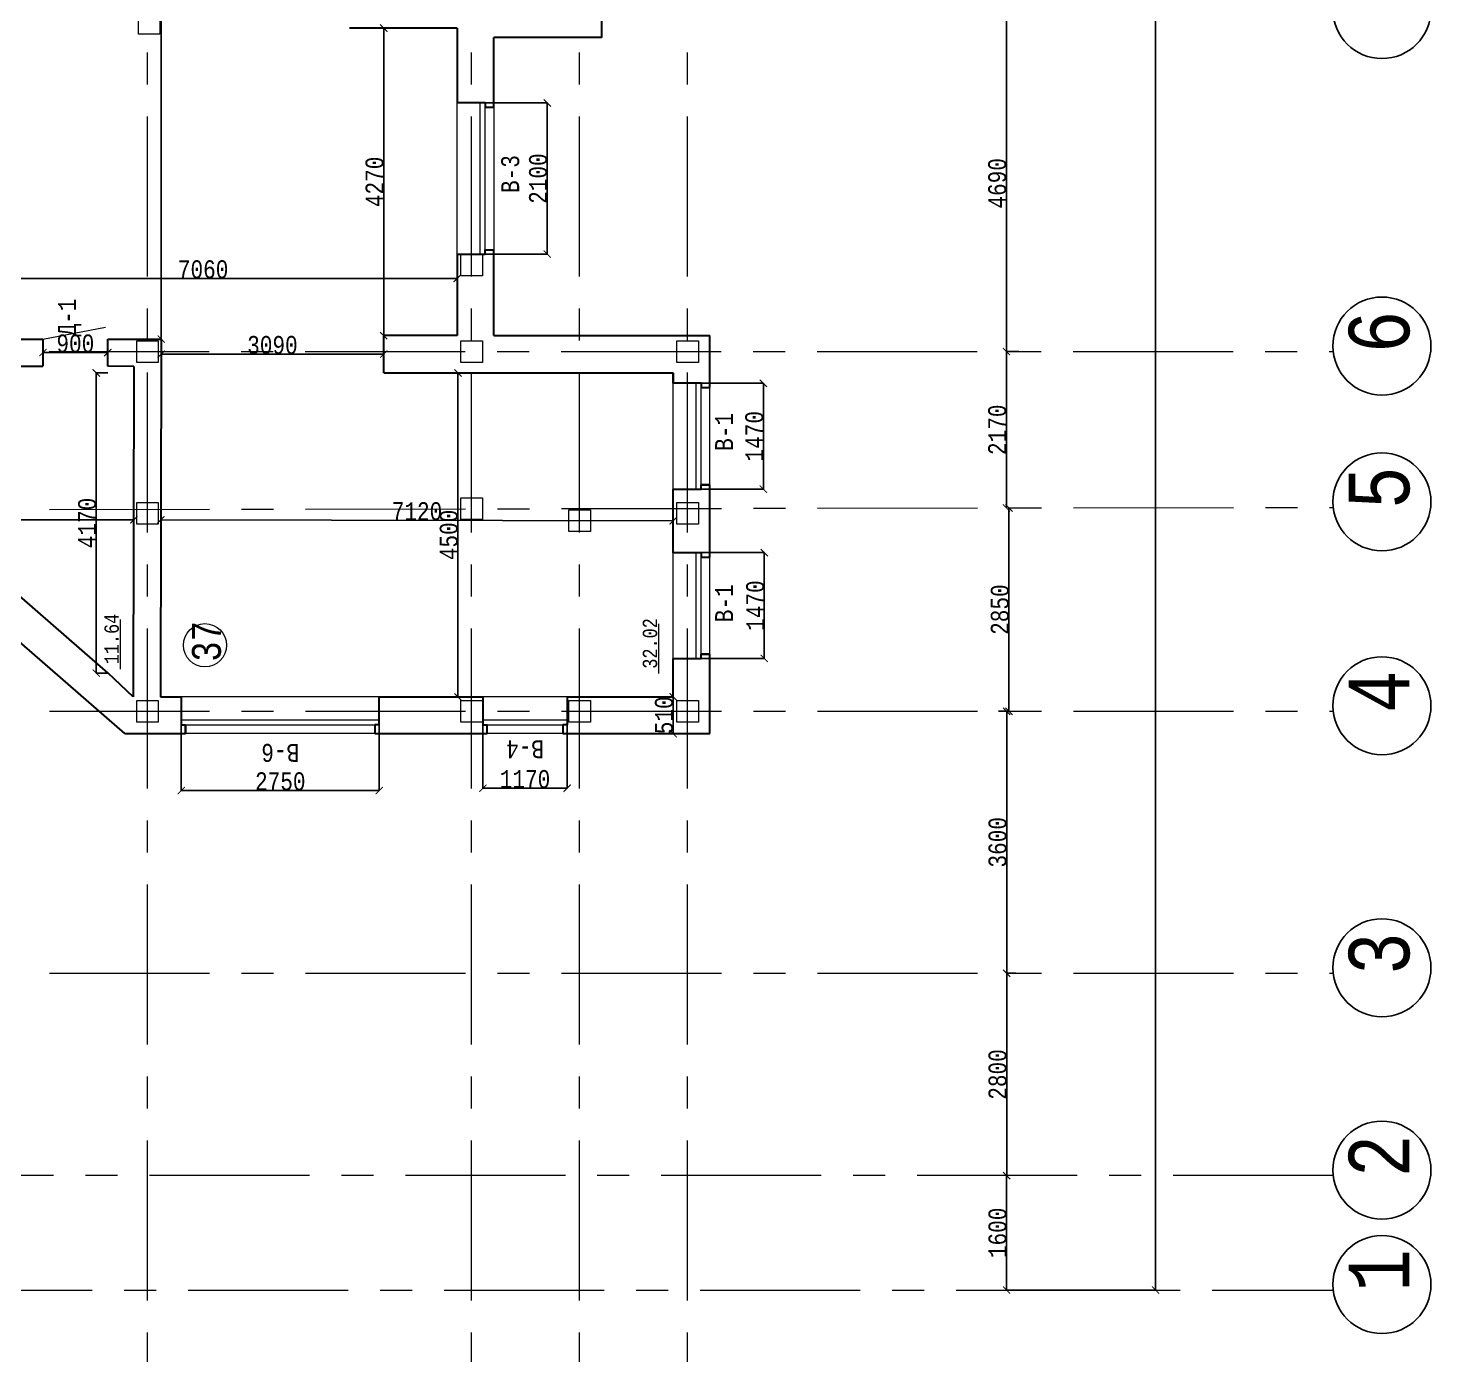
# Model space of a CAD drawing. Header units: millimetres. Extents: x -689206 to 4969298, y -1019800 to 703299.
# Drawn here: x -150911 to -131422, y -481656 to -463225 of the extents above; entities that cross this region are included whole.
import ezdxf

# ---------------------------------------------------------------- set-up
doc = ezdxf.new("R2010")
doc.units = ezdxf.units.MM
doc.linetypes.add('JIS_02_4.0', pattern=[5.5, 4, -1.5])
doc.linetypes.add('осеваяX2', pattern=[101.6, 63.5, -12.7, 12.7, -12.7])
for name, color, linetype, lineweight in [('несущие', 7, 'Continuous', 30), ('ОКНА', 250, 'Continuous', 20), ('ПЕРЕГОРОДКИ', 252, 'Continuous', 9), ('РАЗМЕРЫ', 7, 'Continuous', 9), ('сваи', 7, 'JIS_02_4.0', 30), ('стены', 7, 'Continuous', 20)]:
    doc.layers.add(name, color=color, linetype=linetype, lineweight=lineweight)
doc.layers.add('сетка', color=104, linetype='Continuous')
doc.layers.add('четотам', color=7, linetype='Continuous')
doc.styles.add('Аннотативный', font='isocteur.ttf', dxfattribs={"width": 0.7, "height": 250})
doc.dimstyles.new('Аннотативный', dxfattribs={"dimscale": 0, "dimtxt": 250, "dimasz": 100, "dimexe": 1.25, "dimexo": 0.625, "dimtad": 1, "dimdec": 0, "dimtxsty": 'Аннотативный', "dimblk": 'ARCHTICK', "dimcen": 2.5, "dimadec": 0, "dimazin": 0, "dimtfac": 1, "dimtdec": 0, "dimtmove": 0, "dimatfit": 3, "dimfxl": 1, "dimarcsym": 0})

# ---------------------------------------------------------------- blocks, each defined once
blk = doc.blocks.new('_ArchTick')
at = {"color": 0, "linetype": 'ByBlock', "const_width": 0.15}
blk.add_lwpolyline([(-0.5, -0.5), (0.5, 0.5)], dxfattribs=at)
blk = doc.blocks.new('*D2977')
at = {"layer": 'Defpoints', "color": 0, "lineweight": 30, "transparency": 16777216}
for p in [(-145970, -463226), (-145279, -463226), (-145279, -467498)]:
    blk.add_point(p, dxfattribs=at)
at = {"layer": 'стены', "color": 0, "lineweight": -2, "transparency": 16777216}
for p, q in [((-145280, -463226), (-145972, -463226)), ((-145970, -467498), (-145970, -463226)), ((-145280, -467498), (-145972, -467498))]:
    blk.add_line(p, q, dxfattribs=at)
at = {"layer": 'стены', "color": 0, "lineweight": -2, "transparency": 16777216, "xscale": 100, "yscale": 100, "zscale": 100}
for p, rotation in [((-145970, -463226), 90), ((-145970, -467498), 270)]:
    blk.add_blockref('_ArchTick', p, dxfattribs=dict(at, rotation=rotation))
at = {"layer": 'стены', "color": 0, "lineweight": 5, "transparency": 16777216, "insert": (-146096, -465362), "char_height": 250, "attachment_point": 5, "rotation": 90, "style": 'Аннотативный'}
blk.add_mtext('4270', dxfattribs=at)
blk = doc.blocks.new('*D2979')
at = {"layer": 'Defpoints', "color": 0, "lineweight": 30, "transparency": 16777216}
for p in [(-149800, -468016), (-149964, -472185), (-149800, -472185)]:
    blk.add_point(p, dxfattribs=at)
at = {"layer": 'стены', "color": 0, "lineweight": -2, "transparency": 16777216}
for p, q in [((-149801, -468016), (-149965, -468016)), ((-149964, -468016), (-149964, -472185)), ((-149801, -472185), (-149965, -472185))]:
    blk.add_line(p, q, dxfattribs=at)
at = {"layer": 'стены', "color": 0, "lineweight": -2, "transparency": 16777216, "xscale": 100, "yscale": 100, "zscale": 100}
for p, rotation in [((-149964, -468016), 90), ((-149964, -472185), 270)]:
    blk.add_blockref('_ArchTick', p, dxfattribs=dict(at, rotation=rotation))
at = {"layer": 'стены', "color": 0, "lineweight": 5, "transparency": 16777216, "insert": (-150089, -470100), "char_height": 250, "attachment_point": 5, "rotation": 90, "style": 'Аннотативный'}
blk.add_mtext('4170', dxfattribs=at)
blk = doc.blocks.new('*D3081')
at = {"layer": 'Defpoints', "color": 0, "lineweight": 30, "transparency": 16777216}
for p in [(-149067, -470057), (-149067, -470057), (-141949, -470071)]:
    blk.add_point(p, dxfattribs=at)
at = {"layer": 'ОКНА', "color": 0, "lineweight": -2, "transparency": 16777216}
for p, q in [((-149067, -470056), (-149067, -470056)), ((-141949, -470071), (-149067, -470057)), ((-141949, -470070), (-141949, -470070))]:
    blk.add_line(p, q, dxfattribs=at)
at = {"layer": 'ОКНА', "color": 0, "lineweight": -2, "transparency": 16777216, "xscale": 100, "yscale": 100, "zscale": 100}
for p, rotation in [((-149067, -470057), 179.8856386491959), ((-141949, -470071), 359.8856386491959)]:
    blk.add_blockref('_ArchTick', p, dxfattribs=dict(at, rotation=rotation))
at = {"layer": 'ОКНА', "color": 0, "lineweight": 5, "transparency": 16777216, "insert": (-145508, -469938), "char_height": 250, "attachment_point": 5, "rotation": 359.8856, "style": 'Аннотативный'}
blk.add_mtext('7120', dxfattribs=at)
blk = doc.blocks.new('*D3082')
at = {"layer": 'Defpoints', "color": 0, "lineweight": 30, "transparency": 16777216}
for p in [(-145312, -468016), (-144939, -468016), (-145312, -472516)]:
    blk.add_point(p, dxfattribs=at)
at = {"layer": 'ОКНА', "color": 0, "lineweight": -2, "transparency": 16777216}
for p, q in [((-145312, -468016), (-144938, -468016)), ((-144939, -472516), (-144939, -468016)), ((-145312, -472516), (-144938, -472516))]:
    blk.add_line(p, q, dxfattribs=at)
at = {"layer": 'ОКНА', "color": 0, "lineweight": -2, "transparency": 16777216, "xscale": 100, "yscale": 100, "zscale": 100}
for p, rotation in [((-144939, -468016), 90), ((-144939, -472516), 270)]:
    blk.add_blockref('_ArchTick', p, dxfattribs=dict(at, rotation=rotation))
at = {"layer": 'ОКНА', "color": 0, "lineweight": 5, "transparency": 16777216, "insert": (-145065, -470266), "char_height": 250, "attachment_point": 5, "rotation": 90, "style": 'Аннотативный'}
blk.add_mtext('4500', dxfattribs=at)
blk = doc.blocks.new('*D3052')
at = {"layer": 'Defpoints', "color": 0, "linetype": 'ByBlock', "lineweight": 30, "transparency": 16777216}
for p in [(-148782, -472516), (-146032, -472516), (-148782, -473816)]:
    blk.add_point(p, dxfattribs=at)
at = {"layer": 'РАЗМЕРЫ', "color": 0, "linetype": 'ByBlock', "lineweight": -2, "transparency": 16777216}
for p, q in [((-148782, -472516), (-148782, -473817)), ((-146032, -472516), (-146032, -473817)), ((-146032, -473816), (-148782, -473816))]:
    blk.add_line(p, q, dxfattribs=at)
at = {"layer": 'РАЗМЕРЫ', "color": 0, "linetype": 'ByBlock', "lineweight": -2, "transparency": 16777216, "xscale": 100, "yscale": 100, "zscale": 100, "rotation": 180}
blk.add_blockref('_ArchTick', (-148782, -473816), dxfattribs=at)
at = {"layer": 'РАЗМЕРЫ', "color": 0, "linetype": 'ByBlock', "lineweight": -2, "transparency": 16777216, "xscale": 100, "yscale": 100, "zscale": 100}
blk.add_blockref('_ArchTick', (-146032, -473816), dxfattribs=at)
at = {"layer": 'РАЗМЕРЫ', "color": 0, "linetype": 'ByBlock', "lineweight": 5, "transparency": 16777216, "insert": (-147407, -473690), "char_height": 250, "attachment_point": 5, "style": 'Аннотативный'}
blk.add_mtext('2750', dxfattribs=at)
blk = doc.blocks.new('*D3053')
at = {"layer": 'Defpoints', "color": 0, "linetype": 'ByBlock', "lineweight": 30, "transparency": 16777216}
for p in [(-144592, -472516), (-143422, -472516), (-143422, -473785)]:
    blk.add_point(p, dxfattribs=at)
at = {"layer": 'РАЗМЕРЫ', "color": 0, "linetype": 'ByBlock', "lineweight": -2, "transparency": 16777216}
for p, q in [((-144592, -472516), (-144592, -473786)), ((-143422, -472516), (-143422, -473786)), ((-144592, -473785), (-143422, -473785))]:
    blk.add_line(p, q, dxfattribs=at)
at = {"layer": 'РАЗМЕРЫ', "color": 0, "linetype": 'ByBlock', "lineweight": -2, "transparency": 16777216, "xscale": 100, "yscale": 100, "zscale": 100, "rotation": 180}
blk.add_blockref('_ArchTick', (-144592, -473785), dxfattribs=at)
at = {"layer": 'РАЗМЕРЫ', "color": 0, "linetype": 'ByBlock', "lineweight": -2, "transparency": 16777216, "xscale": 100, "yscale": 100, "zscale": 100}
blk.add_blockref('_ArchTick', (-143422, -473785), dxfattribs=at)
at = {"layer": 'РАЗМЕРЫ', "color": 0, "linetype": 'ByBlock', "lineweight": 5, "transparency": 16777216, "insert": (-144007, -473659), "char_height": 250, "attachment_point": 5, "style": 'Аннотативный'}
blk.add_mtext('1170', dxfattribs=at)
blk = doc.blocks.new('*D3084')
at = {"layer": 'Defpoints', "color": 0, "linetype": 'ByBlock', "lineweight": 30, "transparency": 16777216}
for p in [(-141949, -470512), (-140683, -470512), (-141949, -471982)]:
    blk.add_point(p, dxfattribs=at)
at = {"layer": 'РАЗМЕРЫ', "color": 0, "linetype": 'ByBlock', "lineweight": -2, "transparency": 16777216}
for p, q in [((-141949, -470512), (-140681, -470512)), ((-140683, -471982), (-140683, -470512)), ((-141949, -471982), (-140681, -471982))]:
    blk.add_line(p, q, dxfattribs=at)
at = {"layer": 'РАЗМЕРЫ', "color": 0, "linetype": 'ByBlock', "lineweight": -2, "transparency": 16777216, "xscale": 100, "yscale": 100, "zscale": 100}
for p, rotation in [((-140683, -470512), 90), ((-140683, -471982), 270)]:
    blk.add_blockref('_ArchTick', p, dxfattribs=dict(at, rotation=rotation))
at = {"layer": 'РАЗМЕРЫ', "color": 0, "linetype": 'ByBlock', "lineweight": 5, "transparency": 16777216, "insert": (-140808, -471247), "char_height": 250, "attachment_point": 5, "rotation": 90, "style": 'Аннотативный'}
blk.add_mtext('1470', dxfattribs=at)
blk = doc.blocks.new('*D3085')
at = {"layer": 'Defpoints', "color": 0, "linetype": 'ByBlock', "lineweight": 30, "transparency": 16777216}
for p in [(-141949, -468160), (-140696, -468160), (-141949, -469630)]:
    blk.add_point(p, dxfattribs=at)
at = {"layer": 'РАЗМЕРЫ', "color": 0, "linetype": 'ByBlock', "lineweight": -2, "transparency": 16777216}
for p, q in [((-141949, -468160), (-140694, -468160)), ((-140696, -469630), (-140696, -468160)), ((-141949, -469630), (-140694, -469630))]:
    blk.add_line(p, q, dxfattribs=at)
at = {"layer": 'РАЗМЕРЫ', "color": 0, "linetype": 'ByBlock', "lineweight": -2, "transparency": 16777216, "xscale": 100, "yscale": 100, "zscale": 100}
for p, rotation in [((-140696, -468160), 90), ((-140696, -469630), 270)]:
    blk.add_blockref('_ArchTick', p, dxfattribs=dict(at, rotation=rotation))
at = {"layer": 'РАЗМЕРЫ', "color": 0, "linetype": 'ByBlock', "lineweight": 5, "transparency": 16777216, "insert": (-140821, -468895), "char_height": 250, "attachment_point": 5, "rotation": 90, "style": 'Аннотативный'}
blk.add_mtext('1470', dxfattribs=at)
blk = doc.blocks.new('*D3103')
at = {"layer": 'Defpoints', "color": 0, "linetype": 'ByBlock', "lineweight": 30, "transparency": 16777216}
for p in [(-144949, -464266), (-143698, -464266), (-144949, -466366)]:
    blk.add_point(p, dxfattribs=at)
at = {"layer": 'РАЗМЕРЫ', "color": 0, "linetype": 'ByBlock', "lineweight": -2, "transparency": 16777216}
for p, q in [((-144949, -464266), (-143697, -464266)), ((-143698, -466366), (-143698, -464266)), ((-144949, -466366), (-143697, -466366))]:
    blk.add_line(p, q, dxfattribs=at)
at = {"layer": 'РАЗМЕРЫ', "color": 0, "linetype": 'ByBlock', "lineweight": -2, "transparency": 16777216, "xscale": 100, "yscale": 100, "zscale": 100}
for p, rotation in [((-143698, -464266), 90), ((-143698, -466366), 270)]:
    blk.add_blockref('_ArchTick', p, dxfattribs=dict(at, rotation=rotation))
at = {"layer": 'РАЗМЕРЫ', "color": 0, "linetype": 'ByBlock', "lineweight": 5, "transparency": 16777216, "insert": (-143824, -465316), "char_height": 250, "attachment_point": 5, "rotation": 90, "style": 'Аннотативный'}
blk.add_mtext('2100', dxfattribs=at)
blk = doc.blocks.new('*D3121')
at = {"layer": 'Defpoints', "color": 0, "linetype": 'ByBlock', "lineweight": 30, "transparency": 16777216}
for p in [(-152009, -466704), (-152009, -466931), (-144949, -466932)]:
    blk.add_point(p, dxfattribs=at)
at = {"layer": 'РАЗМЕРЫ', "color": 0, "linetype": 'ByBlock', "lineweight": -2, "transparency": 16777216}
for p, q in [((-152009, -466930), (-152009, -466703)), ((-144949, -466704), (-152009, -466704)), ((-144949, -466931), (-144949, -466703))]:
    blk.add_line(p, q, dxfattribs=at)
at = {"layer": 'РАЗМЕРЫ', "color": 0, "linetype": 'ByBlock', "lineweight": -2, "transparency": 16777216, "xscale": 100, "yscale": 100, "zscale": 100}
for p, rotation in [((-152009, -466704), 179.9963029981398), ((-144949, -466704), 359.9963029981398)]:
    blk.add_blockref('_ArchTick', p, dxfattribs=dict(at, rotation=rotation))
at = {"layer": 'РАЗМЕРЫ', "color": 0, "linetype": 'ByBlock', "lineweight": 5, "transparency": 16777216, "insert": (-148479, -466578), "char_height": 250, "attachment_point": 5, "rotation": 359.9963, "style": 'Аннотативный'}
blk.add_mtext('7060', dxfattribs=at)
blk = doc.blocks.new('*D3122')
at = {"layer": 'Defpoints', "color": 0, "linetype": 'ByBlock', "lineweight": 30, "transparency": 16777216}
for p in [(-141949, -472516), (-141949, -473026), (-141949, -473026)]:
    blk.add_point(p, dxfattribs=at)
at = {"layer": 'РАЗМЕРЫ', "color": 0, "linetype": 'ByBlock', "lineweight": -2, "transparency": 16777216}
for p, q in [((-141950, -472516), (-141951, -472516)), ((-141949, -472516), (-141949, -473026)), ((-141950, -473026), (-141951, -473026))]:
    blk.add_line(p, q, dxfattribs=at)
at = {"layer": 'РАЗМЕРЫ', "color": 0, "linetype": 'ByBlock', "lineweight": -2, "transparency": 16777216, "xscale": 100, "yscale": 100, "zscale": 100}
for p, rotation in [((-141949, -472516), 90), ((-141949, -473026), 270)]:
    blk.add_blockref('_ArchTick', p, dxfattribs=dict(at, rotation=rotation))
at = {"layer": 'РАЗМЕРЫ', "color": 0, "linetype": 'ByBlock', "lineweight": 9, "transparency": 16777216, "insert": (-142075, -472771), "char_height": 250, "attachment_point": 5, "rotation": 90, "style": 'Аннотативный'}
blk.add_mtext('510', dxfattribs=at)
blk = doc.blocks.new('*D3184')
at = {"layer": 'Defpoints', "color": 0, "lineweight": 30, "ltscale": 150, "transparency": 16777216}
for p in [(-150704, -467733), (-150704, -467733), (-149804, -467733)]:
    blk.add_point(p, dxfattribs=at)
at = {"layer": 'РАЗМЕРЫ', "color": 0, "lineweight": -2, "ltscale": 150, "transparency": 16777216}
for p, q in [((-150704, -467733), (-150704, -467732)), ((-149804, -467733), (-150704, -467733)), ((-149804, -467733), (-149804, -467732))]:
    blk.add_line(p, q, dxfattribs=at)
at = {"layer": 'РАЗМЕРЫ', "color": 0, "lineweight": -2, "ltscale": 150, "transparency": 16777216, "xscale": 100, "yscale": 100, "zscale": 100, "rotation": 180}
blk.add_blockref('_ArchTick', (-150704, -467733), dxfattribs=at)
at = {"layer": 'РАЗМЕРЫ', "color": 0, "lineweight": -2, "ltscale": 150, "transparency": 16777216, "xscale": 100, "yscale": 100, "zscale": 100}
blk.add_blockref('_ArchTick', (-149804, -467733), dxfattribs=at)
at = {"layer": 'РАЗМЕРЫ', "color": 0, "lineweight": 5, "ltscale": 150, "transparency": 16777216, "insert": (-150254, -467608), "char_height": 250, "attachment_point": 5, "style": 'Аннотативный'}
blk.add_mtext('900', dxfattribs=at)
blk = doc.blocks.new('*D3186')
at = {"layer": 'Defpoints', "color": 0, "lineweight": 30, "ltscale": 150, "transparency": 16777216}
for p in [(-153725, -467916), (-149442, -467924), (-153725, -470057)]:
    blk.add_point(p, dxfattribs=at)
at = {"layer": 'РАЗМЕРЫ', "color": 0, "lineweight": -2, "ltscale": 150, "transparency": 16777216}
for p, q in [((-153725, -467916), (-153725, -470058)), ((-149442, -467925), (-149442, -470058)), ((-149442, -470057), (-153725, -470057))]:
    blk.add_line(p, q, dxfattribs=at)
at = {"layer": 'РАЗМЕРЫ', "color": 0, "lineweight": -2, "ltscale": 150, "transparency": 16777216, "xscale": 100, "yscale": 100, "zscale": 100, "rotation": 180}
blk.add_blockref('_ArchTick', (-153725, -470057), dxfattribs=at)
at = {"layer": 'РАЗМЕРЫ', "color": 0, "lineweight": -2, "ltscale": 150, "transparency": 16777216, "xscale": 100, "yscale": 100, "zscale": 100}
blk.add_blockref('_ArchTick', (-149442, -470057), dxfattribs=at)
at = {"layer": 'РАЗМЕРЫ', "color": 0, "lineweight": 5, "ltscale": 150, "transparency": 16777216, "insert": (-151584, -469931), "char_height": 250, "attachment_point": 5, "style": 'Аннотативный'}
blk.add_mtext('4280', dxfattribs=at)
blk = doc.blocks.new('*D3187')
at = {"layer": 'Defpoints', "color": 0, "lineweight": 30, "ltscale": 150, "transparency": 16777216}
for p in [(-149062, -467754), (-149062, -467754), (-145970, -467761)]:
    blk.add_point(p, dxfattribs=at)
at = {"layer": 'РАЗМЕРЫ', "color": 0, "lineweight": -2, "ltscale": 150, "transparency": 16777216}
for p, q in [((-149062, -467754), (-149062, -467753)), ((-145970, -467754), (-149062, -467754)), ((-145970, -467760), (-145970, -467753))]:
    blk.add_line(p, q, dxfattribs=at)
at = {"layer": 'РАЗМЕРЫ', "color": 0, "lineweight": -2, "ltscale": 150, "transparency": 16777216, "xscale": 100, "yscale": 100, "zscale": 100, "rotation": 180}
blk.add_blockref('_ArchTick', (-149062, -467754), dxfattribs=at)
at = {"layer": 'РАЗМЕРЫ', "color": 0, "lineweight": -2, "ltscale": 150, "transparency": 16777216, "xscale": 100, "yscale": 100, "zscale": 100}
blk.add_blockref('_ArchTick', (-145970, -467754), dxfattribs=at)
at = {"layer": 'РАЗМЕРЫ', "color": 0, "lineweight": 5, "ltscale": 150, "transparency": 16777216, "insert": (-147516, -467629), "char_height": 250, "attachment_point": 5, "style": 'Аннотативный'}
blk.add_mtext('3090', dxfattribs=at)
blk = doc.blocks.new('*D3192')
at = {"layer": 'Defpoints', "color": 0, "lineweight": 30, "ltscale": 15000, "transparency": 16777216}
for p in [(-149061, -451246), (-149061, -451246), (-149061, -467545)]:
    blk.add_point(p, dxfattribs=at)
at = {"layer": 'сваи', "color": 0, "lineweight": -2, "ltscale": 15000, "transparency": 16777216}
for p, q in [((-149062, -451246), (-149063, -451246)), ((-149061, -467545), (-149061, -451246)), ((-149061, -467545), (-149060, -467545))]:
    blk.add_line(p, q, dxfattribs=at)
at = {"layer": 'сваи', "color": 0, "lineweight": -2, "ltscale": 15000, "transparency": 16777216, "xscale": 100, "yscale": 100, "zscale": 100}
for p, rotation in [((-149061, -451246), 90), ((-149061, -467545), 270)]:
    blk.add_blockref('_ArchTick', p, dxfattribs=dict(at, rotation=rotation))
at = {"layer": 'сваи', "color": 0, "lineweight": 5, "ltscale": 15000, "transparency": 16777216, "insert": (-149187, -459395), "char_height": 250, "attachment_point": 5, "rotation": 90, "style": 'Аннотативный'}
blk.add_mtext('16300', dxfattribs=at)
blk = doc.blocks.new('*D3229')
at = {"layer": 'Defpoints', "color": 0, "lineweight": 30, "ltscale": 35, "transparency": 16777216}
for p in [(-137316, -476355), (-137188, -476355), (-137316, -479166)]:
    blk.add_point(p, dxfattribs=at)
at = {"layer": 'РАЗМЕРЫ', "color": 0, "lineweight": -2, "ltscale": 35, "transparency": 16777216}
for p, q in [((-137189, -476355), (-137317, -476355)), ((-137316, -479166), (-137316, -476355)), ((-137316, -479166), (-137317, -479166))]:
    blk.add_line(p, q, dxfattribs=at)
at = {"layer": 'РАЗМЕРЫ', "color": 0, "lineweight": -2, "ltscale": 35, "transparency": 16777216, "xscale": 100, "yscale": 100, "zscale": 100}
for p, rotation in [((-137316, -476355), 90), ((-137316, -479166), 270)]:
    blk.add_blockref('_ArchTick', p, dxfattribs=dict(at, rotation=rotation))
at = {"layer": 'РАЗМЕРЫ', "color": 0, "lineweight": 5, "ltscale": 35, "transparency": 16777216, "insert": (-137441, -477760), "char_height": 250, "attachment_point": 5, "rotation": 90, "style": 'Аннотативный'}
blk.add_mtext('2800', dxfattribs=at)
blk = doc.blocks.new('*D3230')
at = {"layer": 'Defpoints', "color": 0, "lineweight": 30, "ltscale": 35, "transparency": 16777216}
for p in [(-137429, -472716), (-137316, -472716), (-137316, -476355)]:
    blk.add_point(p, dxfattribs=at)
at = {"layer": 'РАЗМЕРЫ', "color": 0, "lineweight": -2, "ltscale": 35, "transparency": 16777216}
for p, q in [((-137429, -472716), (-137314, -472716)), ((-137316, -476355), (-137316, -472716)), ((-137316, -476355), (-137317, -476355))]:
    blk.add_line(p, q, dxfattribs=at)
at = {"layer": 'РАЗМЕРЫ', "color": 0, "lineweight": -2, "ltscale": 35, "transparency": 16777216, "xscale": 100, "yscale": 100, "zscale": 100}
for p, rotation in [((-137316, -472716), 90), ((-137316, -476355), 270)]:
    blk.add_blockref('_ArchTick', p, dxfattribs=dict(at, rotation=rotation))
at = {"layer": 'РАЗМЕРЫ', "color": 0, "lineweight": 5, "ltscale": 35, "transparency": 16777216, "insert": (-137441, -474535), "char_height": 250, "attachment_point": 5, "rotation": 90, "style": 'Аннотативный'}
blk.add_mtext('3600', dxfattribs=at)
blk = doc.blocks.new('*D3231')
at = {"layer": 'Defpoints', "color": 0, "lineweight": 30, "ltscale": 35, "transparency": 16777216}
for p in [(-137284, -469891), (-137284, -469891), (-137316, -472716)]:
    blk.add_point(p, dxfattribs=at)
at = {"layer": 'РАЗМЕРЫ', "color": 0, "lineweight": -2, "ltscale": 35, "transparency": 16777216}
for p, q in [((-137285, -469891), (-137285, -469891)), ((-137284, -472716), (-137284, -469891)), ((-137315, -472716), (-137283, -472716))]:
    blk.add_line(p, q, dxfattribs=at)
at = {"layer": 'РАЗМЕРЫ', "color": 0, "lineweight": -2, "ltscale": 35, "transparency": 16777216, "xscale": 100, "yscale": 100, "zscale": 100}
for p, rotation in [((-137284, -469891), 90), ((-137284, -472716), 270)]:
    blk.add_blockref('_ArchTick', p, dxfattribs=dict(at, rotation=rotation))
at = {"layer": 'РАЗМЕРЫ', "color": 0, "lineweight": 5, "ltscale": 35, "transparency": 16777216, "insert": (-137410, -471303), "char_height": 250, "attachment_point": 5, "rotation": 90, "style": 'Аннотативный'}
blk.add_mtext('2850', dxfattribs=at)
blk = doc.blocks.new('*D3232')
at = {"layer": 'Defpoints', "color": 0, "lineweight": 30, "ltscale": 35, "transparency": 16777216}
for p in [(-137320, -467719), (-137145, -467719), (-137320, -469891)]:
    blk.add_point(p, dxfattribs=at)
at = {"layer": 'РАЗМЕРЫ', "color": 0, "lineweight": -2, "ltscale": 35, "transparency": 16777216}
for p, q in [((-137146, -467719), (-137321, -467719)), ((-137320, -469891), (-137320, -467719)), ((-137321, -469891), (-137321, -469891))]:
    blk.add_line(p, q, dxfattribs=at)
at = {"layer": 'РАЗМЕРЫ', "color": 0, "lineweight": -2, "ltscale": 35, "transparency": 16777216, "xscale": 100, "yscale": 100, "zscale": 100}
for p, rotation in [((-137320, -467719), 90), ((-137320, -469891), 270)]:
    blk.add_blockref('_ArchTick', p, dxfattribs=dict(at, rotation=rotation))
at = {"layer": 'РАЗМЕРЫ', "color": 0, "lineweight": 5, "ltscale": 35, "transparency": 16777216, "insert": (-137446, -468805), "char_height": 250, "attachment_point": 5, "rotation": 90, "style": 'Аннотативный'}
blk.add_mtext('2170', dxfattribs=at)
blk = doc.blocks.new('*D3233')
at = {"layer": 'Defpoints', "color": 0, "lineweight": 30, "ltscale": 35, "transparency": 16777216}
for p in [(-137429, -463046), (-137320, -463046), (-137320, -467719)]:
    blk.add_point(p, dxfattribs=at)
at = {"layer": 'РАЗМЕРЫ', "color": 0, "lineweight": -2, "ltscale": 35, "transparency": 16777216}
for p, q in [((-137428, -463046), (-137319, -463046)), ((-137320, -467719), (-137320, -463046)), ((-137321, -467719), (-137321, -467719))]:
    blk.add_line(p, q, dxfattribs=at)
at = {"layer": 'РАЗМЕРЫ', "color": 0, "lineweight": -2, "ltscale": 35, "transparency": 16777216, "xscale": 100, "yscale": 100, "zscale": 100}
for p, rotation in [((-137320, -463046), 90), ((-137320, -467719), 270)]:
    blk.add_blockref('_ArchTick', p, dxfattribs=dict(at, rotation=rotation))
at = {"layer": 'РАЗМЕРЫ', "color": 0, "lineweight": 5, "ltscale": 35, "transparency": 16777216, "insert": (-137446, -465382), "char_height": 250, "attachment_point": 5, "rotation": 90, "style": 'Аннотативный'}
blk.add_mtext('4690', dxfattribs=at)
blk = doc.blocks.new('*D3245')
at = {"layer": 'Defpoints', "color": 0, "lineweight": 30, "ltscale": 35, "transparency": 16777216}
for p in [(-137324, -428624), (-135247, -428624), (-137324, -480755)]:
    blk.add_point(p, dxfattribs=at)
at = {"layer": 'РАЗМЕРЫ', "color": 0, "lineweight": -2, "ltscale": 35, "transparency": 16777216}
for p, q in [((-137323, -428624), (-135246, -428624)), ((-135247, -480755), (-135247, -428624)), ((-137323, -480755), (-135246, -480755))]:
    blk.add_line(p, q, dxfattribs=at)
at = {"layer": 'РАЗМЕРЫ', "color": 0, "lineweight": -2, "ltscale": 35, "transparency": 16777216, "xscale": 100, "yscale": 100, "zscale": 100}
for p, rotation in [((-135247, -428624), 90), ((-135247, -480755), 270)]:
    blk.add_blockref('_ArchTick', p, dxfattribs=dict(at, rotation=rotation))
at = {"layer": 'РАЗМЕРЫ', "color": 0, "lineweight": 5, "ltscale": 35, "transparency": 16777216, "insert": (-135372, -454689), "char_height": 250, "attachment_point": 5, "rotation": 90, "style": 'Аннотативный'}
blk.add_mtext('52131', dxfattribs=at)
blk = doc.blocks.new('*D3240')
at = {"layer": 'Defpoints', "color": 0, "lineweight": 30, "ltscale": 35, "transparency": 16777216}
for p in [(-137317, -479166), (-137317, -480755), (-137317, -480755)]:
    blk.add_point(p, dxfattribs=at)
at = {"layer": 'РАЗМЕРЫ', "color": 0, "lineweight": -2, "ltscale": 35, "transparency": 16777216}
for p, q in [((-137317, -479166), (-137318, -479166)), ((-137317, -479166), (-137317, -480755)), ((-137317, -480755), (-137318, -480755))]:
    blk.add_line(p, q, dxfattribs=at)
at = {"layer": 'РАЗМЕРЫ', "color": 0, "lineweight": -2, "ltscale": 35, "transparency": 16777216, "xscale": 100, "yscale": 100, "zscale": 100}
for p, rotation in [((-137317, -479166), 90), ((-137317, -480755), 270)]:
    blk.add_blockref('_ArchTick', p, dxfattribs=dict(at, rotation=rotation))
at = {"layer": 'РАЗМЕРЫ', "color": 0, "lineweight": 5, "ltscale": 35, "transparency": 16777216, "insert": (-137442, -479960), "char_height": 250, "attachment_point": 5, "rotation": 90, "style": 'Аннотативный'}
blk.add_mtext('1600', dxfattribs=at)

msp = doc.modelspace()

# ---------------------------------------------------------------- linework, layer by layer
at = {"layer": 'несущие', "color": 0}
for p, q in [((-142939.4, -463355.5), (-142939.4, -462636.4)), ((-144949.4, -463225.5), (-144949.4, -464265.6)), ((-144439.4, -464325.6), (-144439.4, -463355.5)), ((-142939.4, -463355.5), (-144439.4, -463355.5)), ((-144949.4, -466365.6), (-144949.4, -467497.5)), ((-144949.4, -466365.6), (-144559.4, -466365.6)), ((-144559.4, -466365.6), (-144559.4, -466305.6)), ((-144559.4, -466305.6), (-144439.4, -466305.6)), ((-144439.4, -467497.5), (-144439.4, -466305.6)), ((-149451.4, -472515.6), (-149800, -472184.6)), ((-144592, -472515.6), (-144592, -472905.6)), ((-143422, -472515.6), (-143422, -472905.6)), ((-143422, -472905.6), (-143482, -472905.6)), ((-143482, -472905.6), (-143482, -473025.6))]:
    msp.add_line(p, q, dxfattribs=at)
at = {"layer": 'несущие', "lineweight": 30}
for p, q in [((-141439.4, -468219.5), (-141439.4, -467497.5)), ((-141949.4, -468159.5), (-141949.4, -468015.5)), ((-141949.4, -468015.5), (-141949.4, -468159.5)), ((-141949.4, -470512.4), (-141949.4, -469629.5)), ((-141439.4, -470572.4), (-141439.4, -469569.5)), ((-141949.4, -472515.6), (-141949.4, -471982.4)), ((-141439.4, -473025.6), (-141439.4, -471922.4))]:
    msp.add_line(p, q, dxfattribs=at)
at = {"layer": 'несущие', "color": 18, "linetype": 'ByBlock', "lineweight": 30, "true_color": 0x000000}
msp.add_line((-146032.5, -472905.6), (-146032.5, -472515.6), dxfattribs=at)
at = {"layer": 'ОКНА', "color": 0, "lineweight": 13}
for p, q in [((-144949.4, -466365.6), (-144949.4, -464265.6)), ((-144439.4, -464325.6), (-144439.4, -466305.6)), ((-141949.4, -469629.5), (-141949.4, -468159.5)), ((-141439.4, -469569.5), (-141439.4, -468219.5)), ((-141949.4, -471982.4), (-141949.4, -470512.4)), ((-141439.4, -471922.4), (-141439.4, -470572.4)), ((-143422, -472515.6), (-144599.4, -472515.6))]:
    msp.add_line(p, q, dxfattribs=at)
at = {"layer": 'ОКНА', "lineweight": 13}
for p, q in [((-144629.4, -466365.6), (-144629.4, -464265.6)), ((-144559.4, -466365.6), (-144559.4, -464325.6))]:
    msp.add_line(p, q, dxfattribs=at)
at = {"layer": 'ОКНА', "color": 18, "lineweight": 13, "true_color": 0x000000}
for p, q in [((-141629.4, -469629.5), (-141629.4, -468159.5)), ((-141559.4, -469569.5), (-141559.4, -468219.5)), ((-141629.4, -471982.4), (-141629.4, -470512.4)), ((-141559.4, -471922.4), (-141559.4, -470572.4)), ((-148782.5, -472835.6), (-146032.5, -472835.6)), ((-148722.5, -472905.6), (-146092.5, -472905.6)), ((-144592, -472835.6), (-143422, -472835.6)), ((-144532, -472905.6), (-143422, -472905.6))]:
    msp.add_line(p, q, dxfattribs=at)
at = {"layer": 'ОКНА', "color": 18, "lineweight": 30, "true_color": 0x000000}
for p, q in [((-141559.4, -468159.5), (-141559.4, -468219.5)), ((-141559.4, -468219.5), (-141439.4, -468219.5)), ((-141559.4, -469629.5), (-141559.4, -469569.5)), ((-141439.4, -469569.5), (-141559.4, -469569.5)), ((-141559.4, -470512.4), (-141559.4, -470572.4)), ((-141559.4, -470572.4), (-141439.4, -470572.4)), ((-141559.4, -471982.4), (-141559.4, -471922.4)), ((-141439.4, -471922.4), (-141559.4, -471922.4))]:
    msp.add_line(p, q, dxfattribs=at)
at = {"layer": 'ОКНА', "color": 7, "lineweight": 30, "true_color": 0xffffff}
for p, q in [((-141559.4, -469569.5), (-141439.4, -469569.5)), ((-141559.4, -471922.4), (-141439.4, -471922.4))]:
    msp.add_line(p, q, dxfattribs=at)
at = {"layer": 'ПЕРЕГОРОДКИ', "linetype": 'ByBlock', "lineweight": 9, "ltscale": 35}
msp.add_line((-150703.7, -467544.8), (-149836.8, -467378.3), dxfattribs=at)
at = {"layer": 'РАЗМЕРЫ', "color": 0}
msp.add_line((-144949.4, -463225.5), (-144949.4, -464265.6), dxfattribs=at)
at = {"layer": 'РАЗМЕРЫ', "lineweight": 30}
for p, q in [((-144559.4, -464265.6), (-144559.4, -464325.6)), ((-144559.4, -464325.6), (-144439.4, -464325.6)), ((-149061.5, -467544.8), (-149071.4, -472515.6)), ((-149442.3, -467924.1), (-149451.4, -472515.6)), ((-148782.5, -472905.6), (-148722.5, -472905.6)), ((-148722.5, -472905.6), (-148722.5, -473025.6)), ((-148722.5, -473025.6), (-148722.5, -472905.6)), ((-146032.5, -472905.6), (-146092.5, -472905.6)), ((-146092.5, -472905.6), (-146092.5, -473025.6)), ((-144592, -472905.6), (-144532, -472905.6)), ((-144532, -473025.6), (-144532, -472905.6))]:
    msp.add_line(p, q, dxfattribs=at)
at = {"layer": 'РАЗМЕРЫ', "linetype": 'осеваяX2', "lineweight": 5, "ltscale": 35}
for p, q in [((-182620.4, -467719.4), (-132779.1, -467719.4)), ((-182616.8, -469963.4), (-132779.1, -469883.4)), ((-182616.8, -476354.9), (-132779.1, -476354.9)), ((-132779.1, -479165.6), (-182616.8, -479165.6)), ((-170021.4, -480754.9), (-132779.1, -480754.9))]:
    msp.add_line(p, q, dxfattribs=at)
at = {"layer": 'РАЗМЕРЫ', "lineweight": 30, "ltscale": 150}
for p, q in [((-150703.7, -467544.8), (-150703.7, -467921.5)), ((-149803.7, -467921.5), (-149803.7, -467544.8)), ((-149442.3, -467924.1), (-149803.7, -467921.5))]:
    msp.add_line(p, q, dxfattribs=at)
at = {"layer": 'РАЗМЕРЫ'}
for p, q in [((-149626.1, -472130.4), (-149626.1, -471441.1)), ((-142147.4, -472192.2), (-142147.4, -471503))]:
    msp.add_line(p, q, dxfattribs=at)
at = {"layer": 'РАЗМЕРЫ', "lineweight": 13}
for p, q in [((-146032.5, -472515.6), (-148782.5, -472515.6)), ((-146092.5, -473025.6), (-148722.5, -473025.6)), ((-143482, -473025.6), (-144532, -473025.6))]:
    msp.add_line(p, q, dxfattribs=at)
at = {"layer": 'сетка', "color": 0}
for centre in [(-132102.7, -462968.6), (-132102.7, -467642.5), (-132102.7, -469806.5), (-132102.7, -472638.7), (-132102.7, -476278), (-132102.7, -479088.7), (-132102.7, -480678)]:
    msp.add_circle(centre, 680.7, dxfattribs=at)
at = {"layer": 'стены', "linetype": 'осеваяX2', "lineweight": 5, "ltscale": 35}
for p, q in [((-149251.4, -491568.3), (-149251.4, -424515.6)), ((-144749.4, -491568.3), (-144749.4, -424515.6)), ((-143249.4, -491568.3), (-143249.4, -424515.6)), ((-141749.4, -491568.3), (-141749.4, -424515.6)), ((-182616.8, -472715.6), (-132779.1, -472715.6))]:
    msp.add_line(p, q, dxfattribs=at)
at = {"layer": 'стены', "lineweight": 30}
for p, q in [((-144949.4, -463225.5), (-146446.8, -463225.5)), ((-144559.4, -464265.6), (-144949.4, -464265.6)), ((-145970.4, -468015.5), (-145970.4, -467505.5)), ((-144949.4, -467497.5), (-145962.4, -467497.5)), ((-144439.4, -467497.5), (-141439.4, -467497.5)), ((-152009.5, -467544.8), (-150703.7, -467544.8)), ((-149803.7, -467544.8), (-149061.5, -467544.8)), ((-153725.5, -467915.5), (-150703.7, -467921.5)), ((-145970.4, -468015.5), (-141949.4, -468015.5)), ((-149568.9, -473025.6), (-153874.4, -469275.6)), ((-149800, -472184.6), (-153303.7, -469133)), ((-149071.4, -472515.6), (-148782.5, -472515.6)), ((-146032.5, -472515.6), (-144592, -472515.6)), ((-144592, -472515.6), (-144592, -472905.6)), ((-143422, -472515.6), (-141949.4, -472515.6)), ((-149568.9, -473025.6), (-148722.5, -473025.6)), ((-146092.5, -473025.6), (-144532, -473025.6)), ((-143482, -473025.6), (-141439.4, -473025.6))]:
    msp.add_line(p, q, dxfattribs=at)
at = {"layer": 'стены', "color": 18, "lineweight": 30, "true_color": 0x000000}
for p, q in [((-141559.4, -468159.5), (-141949.4, -468159.5)), ((-141949.4, -469629.5), (-141559.4, -469629.5)), ((-141559.4, -470512.4), (-141949.4, -470512.4)), ((-141949.4, -471982.4), (-141559.4, -471982.4)), ((-148782.5, -472515.6), (-148782.5, -472905.6))]:
    msp.add_line(p, q, dxfattribs=at)
at = {"layer": 'стены'}
for p, q in [((-149568.9, -473025.6), (-153874.4, -469275.6)), ((-149568.9, -473025.6), (-153874.4, -469275.6)), ((-148722.5, -473025.6), (-149568.9, -473025.6)), ((-148722.5, -473025.6), (-149568.9, -473025.6)), ((-142832, -473025.6), (-142811.4, -473025.6))]:
    msp.add_line(p, q, dxfattribs=at)
at = {"layer": 'стены', "color": 1, "linetype": 'осеваяX2', "ltscale": 10}
msp.add_line((-146032.5, -472515.6), (-145522, -472515.6), dxfattribs=at)
at = {"layer": 'стены', "color": 7, "lineweight": 30, "true_color": 0xffffff}
msp.add_line((-146032.5, -472905.6), (-146032.5, -472515.6), dxfattribs=at)
at = {"layer": 'стены', "lineweight": 20}
for points in [[(-149378.1, -463311), (-149378.1, -463011), (-149078.1, -463011), (-149078.1, -463311)], [(-144899.4, -466665.6), (-144899.4, -466365.6), (-144599.4, -466365.6), (-144599.4, -466665.6)], [(-149401.4, -467869.4), (-149401.4, -467569.4), (-149101.4, -467569.4), (-149101.4, -467869.4)], [(-144899.4, -467869.4), (-144899.4, -467569.4), (-144599.4, -467569.4), (-144599.4, -467869.4)], [(-141899.4, -467869.4), (-141899.4, -467569.4), (-141599.4, -467569.4), (-141599.4, -467869.4)], [(-149401.4, -470115.6), (-149401.4, -469815.6), (-149101.4, -469815.6), (-149101.4, -470115.6)], [(-144899.4, -470052.6), (-144899.4, -469752.6), (-144599.4, -469752.6), (-144599.4, -470052.6)], [(-141899.4, -470115.6), (-141899.4, -469815.6), (-141599.4, -469815.6), (-141599.4, -470115.6)], [(-143399.4, -470218.4), (-143399.4, -469918.4), (-143099.4, -469918.4), (-143099.4, -470218.4)], [(-149401.4, -472865.6), (-149401.4, -472565.6), (-149101.4, -472565.6), (-149101.4, -472865.6)], [(-144899.4, -472865.6), (-144899.4, -472565.6), (-144599.4, -472565.6), (-144599.4, -472865.6)], [(-143399.4, -472865.6), (-143399.4, -472565.6), (-143099.4, -472565.6), (-143099.4, -472865.6)], [(-141899.4, -472865.6), (-141899.4, -472565.6), (-141599.4, -472565.6), (-141599.4, -472865.6)]]:
    msp.add_lwpolyline(points, close=True, dxfattribs=at)
at = {"layer": 'четотам', "lineweight": 13}
msp.add_circle((-148453.7, -471798.3), 300, dxfattribs=at)

# ---------------------------------------------------------------- texts
at = {"layer": 'РАЗМЕРЫ', "lineweight": 20, "ltscale": 150, "char_height": 250, "width": 922.913, "attachment_point": 1, "style": 'Аннотативный'}
for s, insert, rotation in [('В-3', (-144338, -465516.3), 90), ('Д-1', (-150494.3, -467508.3), 90), ('В-1', (-141366.6, -469098.3), 90), ('В-1', (-141366.6, -471478.3), 90), ('В-6', (-147143.7, -473418.3), 180), ('В-4', (-143743.7, -473368.3), 180)]:
    msp.add_mtext(s, dxfattribs=dict(at, insert=insert, rotation=rotation))
at = {"layer": 'РАЗМЕРЫ', "lineweight": 5, "ltscale": 35, "char_height": 841.3, "width": 7009.377, "attachment_point": 1, "rotation": 90, "style": 'Аннотативный'}
for s, insert in [('6', (-132563.7, -467741.4)), ('5', (-132563.7, -469905.4)), ('4', (-132563.7, -472737.5)), ('3', (-132563.7, -476376.9)), ('2', (-132563.7, -479187.5)), ('1', (-132563.7, -480776.9))]:
    msp.add_mtext(s, dxfattribs=dict(at, insert=insert))
at = {"layer": 'РАЗМЕРЫ', "char_height": 200, "width": 656.117, "attachment_point": 1, "rotation": 90, "style": 'Аннотативный'}
for s, insert in [('11.64', (-149850.1, -472062.1)), ('32.02', (-142371.4, -472123.9))]:
    msp.add_mtext(s, dxfattribs=dict(at, insert=insert))
at = {"layer": 'РАЗМЕРЫ', "lineweight": 13, "ltscale": 150, "insert": (-148633.6, -472026.3), "char_height": 401.1, "width": 1460, "attachment_point": 1, "rotation": 90, "style": 'Аннотативный'}
msp.add_mtext('37', dxfattribs=at)

# ---------------------------------------------------------------- dimensions: what is measured, and where the dimension line sits
at = {"layer": 'ОКНА', "lineweight": 5}
dim = msp.add_aligned_dim(p1=(-145312.2, -472515.6), p2=(-145312.2, -468015.5), distance=-373, dimstyle='Аннотативный', dxfattribs=at)
dim.commit()
dim.dimension.update_dxf_attribs({"geometry": '*D3082', "text_midpoint": (-145064.8, -470265.5)})
dim = msp.add_aligned_dim(p1=(-141949.4, -470071), p2=(-149066.5, -470056.8), distance=0, text='7120', dimstyle='Аннотативный', dxfattribs=at)
dim.commit()
dim.dimension.update_dxf_attribs({"geometry": '*D3081', "text_midpoint": (-145507.7, -469938.2)})
at = {"layer": 'РАЗМЕРЫ', "lineweight": 5, "ltscale": 35}
dim = msp.add_linear_dim(base=(-135246.8, -428624.1), p1=(-137323.9, -480754.9), p2=(-137323.9, -428624.1), angle=90, dimstyle='Аннотативный', dxfattribs=at)
dim.commit()
dim.dimension.update_dxf_attribs({"geometry": '*D3245', "text_midpoint": (-135372.4, -454689.5)})
for base, p1, p2, text, picture, middle in [((-137320.2, -463045.5), (-137320.2, -467719.4), (-137428.7, -463045.5), '4690', '*D3233', (-137445.8, -465382.5)), ((-137320.2, -467719.4), (-137320.2, -469890.8), (-137145.3, -467719.4), '2170', '*D3232', (-137445.8, -468805.1)), ((-137284, -469890.7), (-137315.5, -472715.6), (-137284, -469890.7), '2850', '*D3231', (-137409.6, -471303.1)), ((-137315.5, -472715.6), (-137315.5, -476354.9), (-137429.4, -472715.6), '3600', '*D3230', (-137441.2, -474535.2)), ((-137315.5, -476354.9), (-137315.5, -479165.6), (-137187.9, -476354.9), '2800', '*D3229', (-137441.2, -477760.2)), ((-137316.8, -480754.9), (-137316.8, -479165.6), (-137316.8, -480754.9), '1600', '*D3240', (-137442.4, -479960.2))]:
    dim = msp.add_linear_dim(base=base, p1=p1, p2=p2, angle=90, text=text, dimstyle='Аннотативный', dxfattribs=at)
    dim.commit()
    dim.dimension.update_dxf_attribs({"geometry": picture, "text_midpoint": middle})
at = {"layer": 'РАЗМЕРЫ', "color": 18, "linetype": 'ByBlock', "lineweight": 5, "true_color": 0x000000}
for base, p1, p2, angle, picture, middle in [((-143698.2, -464265.6), (-144949.4, -466365.6), (-144949.4, -464265.6), 90, '*D3103', (-143823.9, -465315.6)), ((-140695.7, -468159.5), (-141949.4, -469629.5), (-141949.4, -468159.5), 90, '*D3085', (-140821.3, -468894.5)), ((-140682.6, -470512.4), (-141949.4, -471982.4), (-141949.4, -470512.4), 90, '*D3084', (-140808.2, -471247.4)), ((-148782.5, -473815.6), (-146032.5, -472515.6), (-148782.5, -472515.6), 180, '*D3052', (-147407.5, -473689.9)), ((-143422, -473785), (-144592, -472515.6), (-143422, -472515.6), 180, '*D3053', (-144007, -473659.3))]:
    dim = msp.add_linear_dim(base=base, p1=p1, p2=p2, angle=angle, dimstyle='Аннотативный', dxfattribs=at)
    dim.commit()
    dim.dimension.update_dxf_attribs({"geometry": picture, "text_midpoint": middle})
at = {"layer": 'РАЗМЕРЫ', "linetype": 'ByBlock', "lineweight": 5}
dim = msp.add_aligned_dim(p1=(-144949.4, -466931.5), p2=(-152009.5, -466931.1), distance=-227.2, dimstyle='Аннотативный', dxfattribs=at)
dim.commit()
dim.dimension.update_dxf_attribs({"geometry": '*D3121', "text_midpoint": (-148479.4, -466578.5)})
at = {"layer": 'РАЗМЕРЫ', "lineweight": 5, "ltscale": 150}
dim = msp.add_linear_dim(base=(-150703.7, -467733.2), p1=(-149803.7, -467733.2), p2=(-150703.7, -467733.2), angle=180, dimstyle='Аннотативный', dxfattribs=at)
dim.commit()
dim.dimension.update_dxf_attribs({"geometry": '*D3184', "text_midpoint": (-150253.7, -467607.6)})
for base, p1, p2, text, picture, middle in [((-149061.9, -467754.3), (-145970.4, -467760.5), (-149061.9, -467754.3), '3090', '*D3187', (-147516.2, -467628.7)), ((-153725.5, -470056.8), (-149442.3, -467924.1), (-153725.5, -467915.5), '4280', '*D3186', (-151583.9, -469931.1))]:
    dim = msp.add_linear_dim(base=base, p1=p1, p2=p2, angle=180, text=text, dimstyle='Аннотативный', dxfattribs=at)
    dim.commit()
    dim.dimension.update_dxf_attribs({"geometry": picture, "text_midpoint": middle})
at = {"layer": 'РАЗМЕРЫ', "color": 18, "linetype": 'ByBlock', "lineweight": 9, "true_color": 0x000000}
dim = msp.add_aligned_dim(p1=(-141949.4, -472515.6), p2=(-141949.4, -473025.6), distance=0, dimstyle='Аннотативный', dxfattribs=at)
dim.commit()
dim.dimension.update_dxf_attribs({"geometry": '*D3122', "text_midpoint": (-142075, -472770.6)})
at = {"layer": 'сваи', "lineweight": 5, "ltscale": 15000}
dim = msp.add_linear_dim(base=(-149061.4, -451245.5), p1=(-149061.5, -467544.8), p2=(-149061.4, -451245.5), angle=90, text='16300', dimstyle='Аннотативный', dxfattribs=at)
dim.commit()
dim.dimension.update_dxf_attribs({"geometry": '*D3192', "text_midpoint": (-149187, -459395.2)})
at = {"layer": 'стены', "lineweight": 5}
for base, p1, p2, text, picture, middle in [((-145970.4, -463225.5), (-145279.4, -467497.5), (-145279.4, -463225.5), '4270', '*D2977', (-146096.1, -465361.5)), ((-149963.7, -472184.6), (-149800, -468015.5), (-149800, -472184.6), '4170', '*D2979', (-150089.3, -470100.1))]:
    dim = msp.add_linear_dim(base=base, p1=p1, p2=p2, angle=90, text=text, dimstyle='Аннотативный', dxfattribs=at)
    dim.commit()
    dim.dimension.update_dxf_attribs({"geometry": picture, "text_midpoint": middle})

doc.saveas('drawing.dxf')
